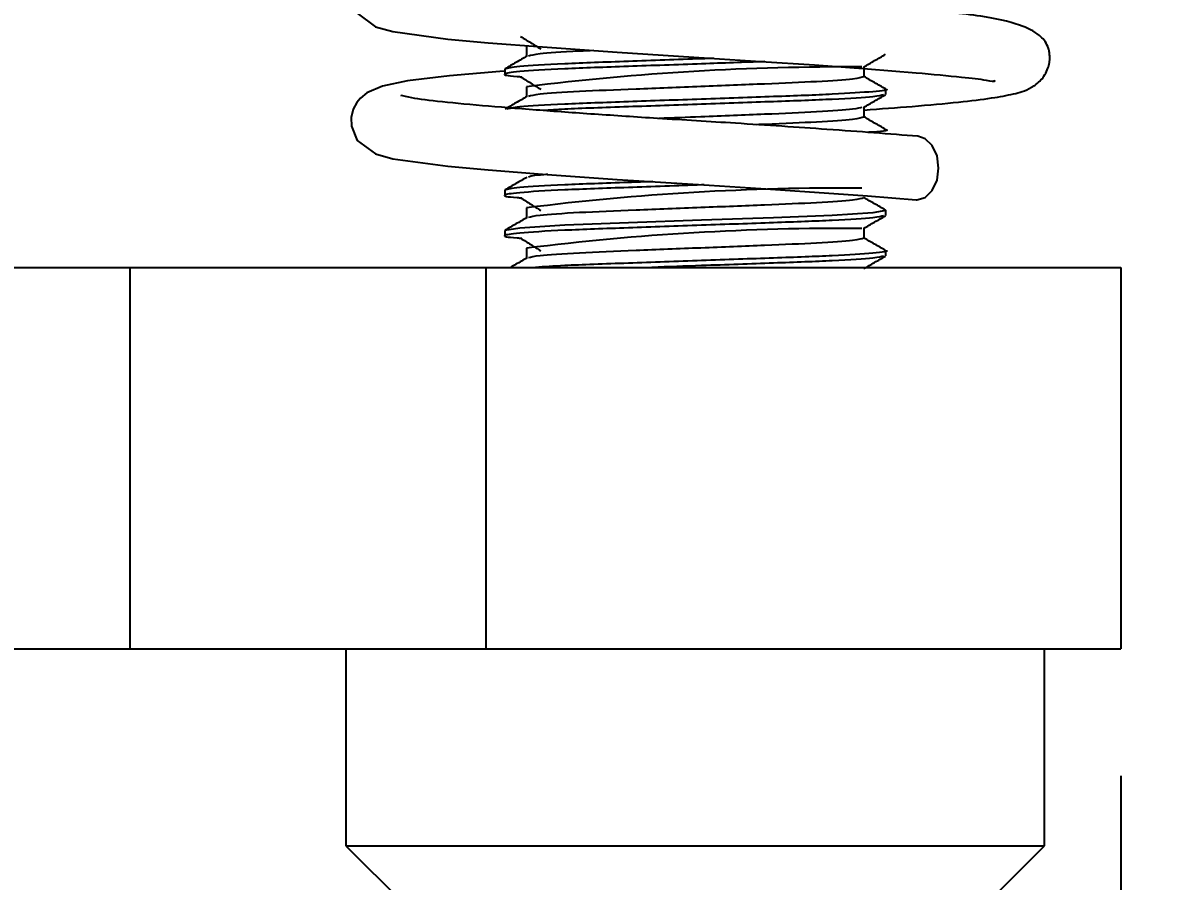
# Model space of a CAD drawing. Header units: millimetres. Extents: x 5 to 292, y 4 to 204.
# Drawn here: x 127.63 to 136.61, y 81.98 to 88.73 of the extents above; entities that cross this region are included whole.
import ezdxf

# ---------------------------------------------------------------- set-up
doc = ezdxf.new("R2010")
doc.units = ezdxf.units.MM
doc.layers.add('LAYER_1', color=179, linetype='Continuous')
doc.styles.add('SLDTEXTSTYLE0', font='TXT', dxfattribs={"width": 0.75})
doc.dimstyles.new('SLDDIMSTYLE0', dxfattribs={"dimtxt": 3.5, "dimasz": 3.556, "dimexe": 0, "dimexo": 0.0625, "dimgap": 0.875, "dimtad": 1, "dimrnd": 1e-09, "dimzin": 4, "dimdsep": 46, "dimtxsty": 'SLDTEXTSTYLE0', "dimblk1": 'CLOSED', "dimblk2": 'CLOSED', "dimsah": 1, "dimcen": 0.09, "dimadec": 0, "dimazin": 1, "dimtfac": 1, "dimtofl": 0, "dimtmove": 0, "dimatfit": 3, "dimldrblk": 'CLOSED', "dimfxl": 1, "dimfrac": 2, "dimtolj": 1, "dimtzin": 12, "dimarcsym": 0})
doc.dimstyles.new('SLDDIMSTYLE1', dxfattribs={"dimtxt": 3.5, "dimasz": 3.556, "dimexe": 0, "dimexo": 0.0625, "dimgap": 0.875, "dimtad": 1, "dimrnd": 1e-09, "dimzin": 12, "dimdsep": 46, "dimtxsty": 'SLDTEXTSTYLE0', "dimblk1": 'CLOSED', "dimblk2": 'CLOSED', "dimsah": 1, "dimcen": 0.09, "dimadec": 0, "dimazin": 3, "dimtfac": 1, "dimtmove": 0, "dimatfit": 0, "dimldrblk": 'CLOSED', "dimfxl": 1, "dimfrac": 2, "dimtolj": 1, "dimtzin": 12, "dimarcsym": 0})

# ---------------------------------------------------------------- blocks, each defined once
blk = doc.blocks.new('_CLOSED')
at = {"color": 0, "linetype": 'ByBlock', "lineweight": -2}
for p, q in [((-1, 0.166667), (0, 0)), ((-1, 0.166667), (-1, -0.166667)), ((0, 0), (-1, -0.166667)), ((0, 0), (-1, 0))]:
    blk.add_line(p, q, dxfattribs=at)
blk = doc.blocks.new('_D_1')
at = {"layer": 'LAYER_1'}
for p, q in [((32.1751, 82.8101), (32.1751, 62.5377)), ((136.2751, 82.8101), (136.2751, 62.5377)), ((32.1751, 63.5377), (136.2751, 63.5377))]:
    blk.add_line(p, q, dxfattribs=at)
at = {"layer": 'LAYER_1', "xscale": 3.556, "yscale": 3.556, "rotation": 180}
blk.add_blockref('_CLOSED', (32.1751, 63.5377, 1.4936), dxfattribs=at)
at = {"layer": 'LAYER_1', "xscale": 3.556, "yscale": 3.556}
blk.add_blockref('_CLOSED', (136.2751, 63.5377, 1.4936), dxfattribs=at)
at = {"layer": 'LAYER_1', "insert": (72.7496, 68.0495), "char_height": 3.5, "attachment_point": 1, "style": 'SLDTEXTSTYLE0'}
blk.add_mtext('104.10mm', dxfattribs=at)
blk = doc.blocks.new('_D_3')
at = {"layer": 'LAYER_1'}
for p, q in [((148.299, 101.6601), (148.299, 108.0101)), ((122.9251, 101.6601), (149.299, 101.6601)), ((148.299, 101.6601), (148.299, 78.6875)), ((76.8722, 78.6875), (149.299, 78.6875)), ((148.299, 78.6875), (148.299, 72.3375))]:
    blk.add_line(p, q, dxfattribs=at)
at = {"layer": 'LAYER_1', "xscale": 3.556, "yscale": 3.556}
for p, rotation in [((148.299, 101.6601, 1.4936), 270), ((148.299, 78.6875, 1.4936), 90)]:
    blk.add_blockref('_CLOSED', p, dxfattribs=dict(at, rotation=rotation))
at = {"layer": 'LAYER_1', "insert": (143.7873, 79.9251), "char_height": 3.5, "attachment_point": 1, "rotation": 90, "style": 'SLDTEXTSTYLE0'}
blk.add_mtext('22.97mm', dxfattribs=at)

msp = doc.modelspace()

# ---------------------------------------------------------------- linework, layer by layer
at = {"color": 7, "linetype": 'Continuous', "lineweight": 25}
for p, q in [((131.597, 88.5485), (131.597, 88.4706)), ((131.597, 88.5485), (131.597, 88.4706)), ((131.4251, 88.3699), (131.4251, 88.3302)), ((134.2533, 88.3104), (134.2533, 88.3884)), ((131.597, 88.231), (131.597, 88.1531)), ((131.597, 88.231), (131.597, 88.1531)), ((134.4251, 88.1715), (134.4251, 88.2111)), ((134.2533, 87.9929), (134.2533, 88.0709)), ((131.4251, 87.4174), (131.4251, 87.3777)), ((131.597, 87.2785), (131.597, 87.2006)), ((131.597, 87.2785), (131.597, 87.2006)), ((134.4251, 87.219), (134.4251, 87.2586)), ((131.4251, 87.0999), (131.4251, 87.0602)), ((134.2533, 87.0404), (134.2533, 87.1184)), ((131.597, 86.961), (131.597, 86.8831)), ((131.597, 86.961), (131.597, 86.8831)), ((134.4251, 86.9015), (134.4251, 86.9411)), ((123.4751, 86.8101), (128.4751, 86.8101)), ((128.4751, 86.8101), (128.4751, 83.8101)), ((128.4751, 86.8101), (131.2751, 86.8101)), ((131.2751, 86.8101), (131.2751, 83.8101)), ((131.2751, 86.8101), (136.2751, 86.8101)), ((136.2751, 86.8101), (136.2751, 83.8101)), ((123.4751, 83.8101), (128.4751, 83.8101)), ((128.4751, 83.8101), (131.2751, 83.8101)), ((130.1751, 83.8101), (130.1751, 82.2601)), ((131.2751, 83.8101), (136.2751, 83.8101)), ((135.6751, 82.2601), (135.6751, 83.8101)), ((130.1751, 82.2601), (130.6251, 81.8101)), ((130.1751, 82.2601), (135.6751, 82.2601)), ((135.2251, 81.8101), (135.6751, 82.2601))]:
    msp.add_line(p, q, dxfattribs=at)
at = {"color": 7, "linetype": 'Continuous', "lineweight": 25, "flags": 128}
for points in [[(131.4296, 89.3554), (131.3854, 89.352), (130.9912, 89.3175), (130.66, 89.2766), (130.4617, 89.2358), (130.3402, 89.1842), (130.289, 89.1424), (130.2599, 89.1065), (130.2331, 89.0551), (130.2169, 88.9885), (130.2186, 88.9211), (130.2647, 88.8098), (130.4071, 88.704), (130.5455, 88.6653), (130.9764, 88.6061), (131.2939, 88.5777), (131.7213, 88.5442), (132.3108, 88.5026), (133.0348, 88.457), (133.44, 88.4312), (133.8628, 88.4025), (134.2797, 88.3722), (134.6626, 88.3419), (134.6626, 88.3419)], [(131.4251, 88.3551), (131.3854, 88.352), (130.9912, 88.3175), (130.66, 88.2766), (130.4617, 88.2358), (130.3402, 88.1842), (130.289, 88.1424), (130.2599, 88.1065), (130.2331, 88.0551), (130.2169, 87.9885), (130.2186, 87.9211), (130.2647, 87.8098), (130.4071, 87.704), (130.5455, 87.6653), (130.9764, 87.6061), (131.2939, 87.5777), (131.7213, 87.5442), (132.3108, 87.5026), (133.0348, 87.457), (133.44, 87.4312), (133.8628, 87.4025), (134.2797, 87.3722), (134.6626, 87.3419), (134.6626, 87.3419)], [(134.6627, 87.3419), (134.6704, 87.3416), (134.7357, 87.3606), (134.791, 87.4148), (134.8279, 87.4959), (134.8409, 87.5916), (134.8279, 87.6873), (134.791, 87.7684), (134.7357, 87.8226), (134.6766, 87.8415)], [(134.4112, 87.2614), (134.4251, 87.2591), (134.3216, 87.2401), (134.0036, 87.2194), (133.5411, 87.201), (132.9753, 87.1811), (132.3984, 87.1607), (131.897, 87.1416), (131.5452, 87.12), (131.4251, 87.0999), (131.4251, 87.0999)]]:
    msp.add_lwpolyline(points, dxfattribs=at)
at = {"color": 7, "linetype": 'Continuous', "lineweight": 25}
for centre, radius, start, end in [((134.1024, 68.2135), 20.1737, 89.61904, 97.13416), ((134.1026, 67.2572), 20.1775, 89.61972, 97.13341), ((134.1027, 66.9387), 20.1785, 89.61994, 97.13327)]:
    msp.add_arc(centre, radius, start, end, dxfattribs=at)
for points, knots in [([(134.2533, 88.0478), (134.3834, 88.0577), (134.6638, 88.0791), (134.9975, 88.1088), (135.2626, 88.1415), (135.4252, 88.1723), (135.5418, 88.2028), (135.6471, 88.2765), (135.6964, 88.3529), (135.7131, 88.418), (135.7161, 88.4573), (135.7142, 88.4916), (135.7093, 88.5191), (135.6895, 88.5802), (135.6274, 88.6517), (135.4687, 88.7289), (135.1732, 88.7941), (134.8529, 88.8247), (134.6781, 88.8414)], [0, 0, 0, 0, 0.092709, 0.199839, 0.297473, 0.384293, 0.460424, 0.496798, 0.530912, 0.54424, 0.554849, 0.560105, 0.570984, 0.585825, 0.64602, 0.736703, 0.856295, 1, 1, 1, 1]), ([(131.5504, 88.6272), (131.5769, 88.6106), (131.6299, 88.5775), (131.6829, 88.5444), (131.7094, 88.5278)], [0, 0, 0, 0, 0.500003, 1, 1, 1, 1]), ([(132.1262, 88.5156), (132.0882, 88.514), (131.8928, 88.5059), (131.677, 88.49), (131.6326, 88.4776), (131.6123, 88.472)], [0, 0, 0, 0, 0.116121, 0.597717, 1, 1, 1, 1]), ([(133.4733, 88.429), (133.3088, 88.4232), (132.9563, 88.4107), (132.3812, 88.3904), (131.864, 88.3723), (131.5047, 88.3501), (131.4002, 88.3308), (131.4371, 88.3177), (131.5482, 88.3105), (131.561, 88.3097)], [0, 0, 0, 0, 0.145398, 0.311649, 0.479627, 0.65446, 0.825141, 0.979759, 1, 1, 1, 1]), ([(133.0739, 88.4545), (133.0411, 88.4534), (132.8192, 88.4456), (132.3796, 88.43), (131.8663, 88.412), (131.4968, 88.3897), (131.4489, 88.3765), (131.4251, 88.3699)], [0, 0, 0, 0, 0.04064, 0.27528, 0.512356, 0.759108, 1, 1, 1, 1]), ([(131.5994, 88.472), (131.5707, 88.4554), (131.5134, 88.4222), (131.456, 88.389), (131.4273, 88.3724)], [0, 0, 0, 0, 0.499959, 1, 1, 1, 1]), ([(134.2507, 88.3869), (134.2794, 88.4035), (134.3368, 88.4366), (134.3942, 88.4698), (134.4229, 88.4864)], [0, 0, 0, 0, 0.499962, 1, 1, 1, 1]), ([(134.6626, 88.3419), (134.7916, 88.3297), (135.028, 88.3073), (135.2123, 88.2868), (135.2875, 88.2679), (135.2811, 88.2814), (135.2803, 88.283)], [0, 0, 0, 0, 0.389278, 0.713915, 0.967011, 1, 1, 1, 1]), ([(131.5504, 88.3097), (131.5769, 88.2931), (131.6299, 88.26), (131.6829, 88.2269), (131.7094, 88.2103)], [0, 0, 0, 0, 0.500006, 1, 1, 1, 1]), ([(134.2511, 88.3104), (134.2339, 88.3043), (134.1987, 88.2919), (133.9064, 88.2708), (133.4806, 88.253), (132.9696, 88.2328), (132.444, 88.2118), (131.988, 88.1937), (131.6729, 88.1725), (131.6314, 88.1602), (131.6125, 88.1546)], [0, 0, 0, 0, 0.121483, 0.249462, 0.372483, 0.498882, 0.626092, 0.75462, 0.888397, 1, 1, 1, 1]), ([(134.4229, 88.2137), (134.3942, 88.2303), (134.3377, 88.263), (134.2811, 88.2957), (134.2533, 88.3118)], [0, 0, 0, 0, 0.507498, 1, 1, 1, 1]), ([(134.6781, 87.8414), (134.5653, 87.8504), (134.3451, 87.868), (133.8683, 87.9028), (133.2878, 87.942), (132.6588, 87.9795), (132.1264, 88.0147), (131.654, 88.0491), (131.227, 88.0831), (130.8782, 88.1167), (130.674, 88.1438), (130.6025, 88.1654), (130.6091, 88.1598), (130.6094, 88.1596)], [0, 0, 0, 0, 0.082505, 0.16099, 0.300924, 0.416005, 0.512048, 0.608066, 0.710212, 0.818136, 0.923208, 0.996981, 1, 1, 1, 1]), ([(131.5995, 88.1545), (131.5708, 88.1379), (131.5134, 88.1047), (131.456, 88.0715), (131.4273, 88.0549)], [0, 0, 0, 0, 0.499961, 1, 1, 1, 1]), ([(134.4114, 88.2139), (134.4164, 88.2131), (134.4631, 88.206), (134.3412, 88.1929), (134.0398, 88.1715), (133.5507, 88.1538), (132.9759, 88.1336), (132.3816, 88.1126), (131.8667, 88.0945), (131.51, 88.0732), (131.463, 88.0608), (131.4415, 88.0552)], [0, 0, 0, 0, 0.014575, 0.136651, 0.26225, 0.382987, 0.507038, 0.631884, 0.758026, 0.889316, 1, 1, 1, 1]), ([(134.4073, 88.1687), (134.3899, 88.1635), (134.351, 88.152), (134.0321, 88.1318), (133.5533, 88.1141), (132.9733, 88.0939), (132.3894, 88.0729), (131.9364, 88.0582), (131.7806, 88.0476), (131.7289, 88.0441)], [0, 0, 0, 0, 0.12875, 0.288706, 0.44247, 0.600454, 0.75945, 0.920098, 1, 1, 1, 1]), ([(134.2507, 88.0694), (134.2794, 88.086), (134.3368, 88.1191), (134.3942, 88.1523), (134.4229, 88.1689)], [0, 0, 0, 0, 0.499957, 1, 1, 1, 1]), ([(134.2366, 88.0693), (134.2213, 88.0642), (134.1869, 88.0527), (133.9051, 88.0326), (133.4819, 88.0149), (133.0268, 87.997), (132.7481, 87.9858), (132.638, 87.9815)], [0, 0, 0, 0, 0.181169, 0.408994, 0.627993, 0.853007, 1, 1, 1, 1]), ([(134.2511, 87.9929), (134.2342, 87.9869), (134.1996, 87.9745), (133.9027, 87.9531), (133.614, 87.941), (133.4298, 87.9336), (133.4092, 87.9328)], [0, 0, 0, 0, 0.313144, 0.64303, 0.960138, 1, 1, 1, 1]), ([(134.4229, 87.8962), (134.3942, 87.9128), (134.3377, 87.9455), (134.2811, 87.9782), (134.2533, 87.9943)], [0, 0, 0, 0, 0.5075784, 1, 1, 1, 1]), ([(134.4113, 87.8964), (134.4162, 87.8956), (134.4622, 87.8885), (134.4141, 87.881), (134.2942, 87.8733), (134.28, 87.8724)], [0, 0, 0, 0, 0.095838, 0.892836, 1, 1, 1, 1]), ([(131.7655, 87.541), (131.7435, 87.5396), (131.6295, 87.5321), (131.6202, 87.5252), (131.6126, 87.5196)], [0, 0, 0, 0, 0.193354, 1, 1, 1, 1]), ([(132.9947, 87.4596), (132.9882, 87.4593), (132.7921, 87.4524), (132.3797, 87.4378), (131.8644, 87.4199), (131.5046, 87.3976), (131.4003, 87.3783), (131.4371, 87.3652), (131.5482, 87.358), (131.561, 87.3572)], [0, 0, 0, 0, 0.006589, 0.199844, 0.395105, 0.598335, 0.796739, 0.976472, 1, 1, 1, 1]), ([(132.5907, 87.485), (132.5258, 87.4827), (132.2642, 87.4735), (131.8678, 87.4596), (131.4965, 87.4372), (131.4487, 87.424), (131.4251, 87.4174)], [0, 0, 0, 0, 0.097411, 0.392673, 0.699986, 1, 1, 1, 1]), ([(131.5995, 87.5195), (131.5708, 87.5029), (131.5134, 87.4697), (131.4561, 87.4365), (131.4274, 87.42)], [0, 0, 0, 0, 0.499957, 1, 1, 1, 1]), ([(131.5504, 87.3572), (131.5769, 87.3406), (131.6299, 87.3075), (131.6829, 87.2744), (131.7094, 87.2578)], [0, 0, 0, 0, 0.500003, 1, 1, 1, 1]), ([(134.2511, 87.3579), (134.2339, 87.3518), (134.1987, 87.3394), (133.9064, 87.3183), (133.4806, 87.3005), (132.9696, 87.2803), (132.444, 87.2593), (131.988, 87.2412), (131.673, 87.22), (131.6315, 87.2077), (131.6126, 87.2021)], [0, 0, 0, 0, 0.121508, 0.249513, 0.372559, 0.498985, 0.626221, 0.754775, 0.88858, 1, 1, 1, 1]), ([(134.4229, 87.2612), (134.3942, 87.2778), (134.3376, 87.3105), (134.2811, 87.3432), (134.2533, 87.3593)], [0, 0, 0, 0, 0.5076692, 1, 1, 1, 1]), ([(134.4073, 87.2162), (134.3899, 87.211), (134.3509, 87.1995), (134.0322, 87.1793), (133.5528, 87.1616), (132.9751, 87.1414), (132.3826, 87.1204), (131.8636, 87.1023), (131.5048, 87.0801), (131.4002, 87.0608), (131.4371, 87.0477), (131.5482, 87.0405), (131.561, 87.0397)], [0, 0, 0, 0, 0.090812, 0.203635, 0.31209, 0.423522, 0.535668, 0.648979, 0.766914, 0.882048, 0.986346, 1, 1, 1, 1]), ([(131.5995, 87.202), (131.5708, 87.1854), (131.5135, 87.1522), (131.4561, 87.1191), (131.4274, 87.1025)], [0, 0, 0, 0, 0.499964, 1, 1, 1, 1]), ([(134.2507, 87.1169), (134.2794, 87.1335), (134.3368, 87.1667), (134.3942, 87.1998), (134.4229, 87.2164)], [0, 0, 0, 0, 0.499962, 1, 1, 1, 1]), ([(131.5504, 87.0397), (131.5769, 87.0231), (131.6299, 86.99), (131.6829, 86.9569), (131.7094, 86.9403)], [0, 0, 0, 0, 0.500006, 1, 1, 1, 1]), ([(134.2511, 87.0404), (134.2339, 87.0343), (134.1987, 87.0219), (133.9064, 87.0008), (133.4806, 86.983), (132.9696, 86.9628), (132.444, 86.9418), (131.988, 86.9237), (131.6731, 86.9025), (131.6315, 86.8902), (131.6127, 86.8846)], [0, 0, 0, 0, 0.121516, 0.249528, 0.372582, 0.499015, 0.626259, 0.754821, 0.888633, 1, 1, 1, 1]), ([(134.423, 86.9437), (134.3943, 86.9603), (134.3377, 86.993), (134.2812, 87.0257), (134.2533, 87.0418)], [0, 0, 0, 0, 0.507266, 1, 1, 1, 1]), ([(134.4117, 86.9439), (134.4165, 86.9431), (134.4631, 86.936), (134.3411, 86.9229), (134.0397, 86.9015), (133.5511, 86.8838), (132.9743, 86.8636), (132.3876, 86.8426), (131.909, 86.8267), (131.7375, 86.8149), (131.6683, 86.8101)], [0, 0, 0, 0, 0.016952, 0.161745, 0.310717, 0.453924, 0.60106, 0.74914, 0.898756, 1, 1, 1, 1]), ([(134.4073, 86.8987), (134.3899, 86.8935), (134.351, 86.882), (134.0319, 86.8618), (133.5539, 86.8441), (133.0341, 86.826), (132.7138, 86.8147), (132.5837, 86.8101)], [0, 0, 0, 0, 0.181754, 0.407561, 0.624627, 0.847651, 1, 1, 1, 1]), ([(134.2507, 86.7994), (134.2794, 86.816), (134.3368, 86.8491), (134.3942, 86.8823), (134.4229, 86.8989)], [0, 0, 0, 0, 0.499959, 1, 1, 1, 1]), ([(131.5995, 86.8845), (131.5709, 86.8679), (131.5279, 86.8431), (131.485, 86.8183), (131.4708, 86.8101)], [0, 0, 0, 0, 0.668533, 1, 1, 1, 1])]:
    msp.add_open_spline(points, degree=3, knots=knots, dxfattribs=at)

# ---------------------------------------------------------------- dimensions: what is measured, and where the dimension line sits
at = {"layer": 'LAYER_1'}
dim = msp.add_linear_dim(base=(148.299, 78.6875), p1=(121.9251, 101.6601), p2=(75.8722, 78.6875), angle=90, dimstyle='SLDDIMSTYLE1', dxfattribs=at)
dim.commit()
dim.dimension.update_dxf_attribs({"geometry": '_D_3', "text_midpoint": (148.299, 90.1189), "dimtype": 160})
dim = msp.add_linear_dim(base=(136.2751, 63.5377), p1=(32.1751, 83.8101), p2=(136.2751, 83.8101), dimstyle='SLDDIMSTYLE0', dxfattribs=at)
dim.commit()
dim.dimension.update_dxf_attribs({"geometry": '_D_1', "text_midpoint": (84.2364, 63.5377), "dimtype": 160})

doc.saveas('drawing.dxf')
